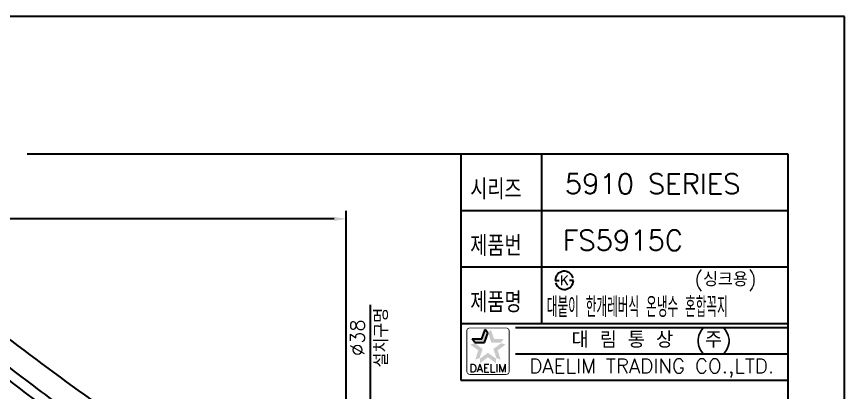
# Model space of a CAD drawing. Extents: x 15921 to 16515, y -53332 to -52912.
# Drawn here: x 16310.2 to 16515.2, y -53004.7 to -52911.6 of the extents above; entities that cross this region are included whole.
import ezdxf
from ezdxf.enums import TextEntityAlignment as Align

# ---------------------------------------------------------------- set-up
doc = ezdxf.new("R2010")
doc.units = 0
doc.header["$LTSCALE"] = 7
doc.header["$MEASUREMENT"] = 0
doc.layers.get('0').update_dxf_attribs({"color": 2, "linetype": 'CONTINUOUS'})
doc.layers.add('D', color=2, linetype='CONTINUOUS')
doc.layers.add('DIM', color=2, linetype='CONTINUOUS')
doc.styles.add('GHS', font='ROMANS', dxfattribs={"bigfont": 'GHS'})
doc.styles.add('HAN', font='TXT.shx', dxfattribs={"bigfont": 'GHS.shx'})
doc.styles.add('ROMANS', font='romans')

# ---------------------------------------------------------------- blocks, each defined once
blk = doc.blocks.new('KS')
at = {"layer": 'D'}
for p, q in [((-2.25, 0), (-1.75, 0)), ((-1.75, 0), (-1.25, 0)), ((1.75, 0), (1.25, 0)), ((2.25, 0), (1.75, 0))]:
    blk.add_line(p, q, dxfattribs=at)
for start, end in [(15, 180), (195, 0)]:
    blk.add_arc((0, 0), 2.25, start, end, dxfattribs=at)
at = {"layer": 'D', "style": 'HAN'}
blk.add_text('K', height=2.39, dxfattribs=at).set_placement((0, 0), align=Align.MIDDLE)
blk = doc.blocks.new('BORDER')
for p, q in [((1, 1), (0, 1)), ((1, 0), (1, 1))]:
    blk.add_line(p, q)

msp = doc.modelspace()

# ---------------------------------------------------------------- linework, layer by layer
at = {"color": 4}
for p, q in [((16312.82, -52945.62), (16501.19, -52945.62)), ((16501.19, -52945.62), (16501.19, -53320.62))]:
    msp.add_line(p, q, dxfattribs=at)
at = {"color": 7}
for p, q in [((16420.19, -52945.62), (16420.19, -53001.62)), ((16440.19, -52945.62), (16440.19, -52987.62)), ((16420.19, -52959.62), (16501.19, -52959.62)), ((16420.19, -52973.62), (16501.19, -52973.62)), ((16420.19, -52987.62), (16501.19, -52987.62)), ((16420.19, -53001.62), (16501.19, -53001.62))]:
    msp.add_line(p, q, dxfattribs=at)
at = {"color": 2}
for p, q in [((16425.43, -52991.44), (16426.18, -52989.13)), ((16426.84, -52990.05), (16426.18, -52989.13)), ((16423, -52991.44), (16425.43, -52991.44)), ((16423.67, -52992.35), (16423, -52991.44)), ((16426.09, -52992.35), (16426.84, -52990.05)), ((16423.67, -52992.35), (16426.09, -52992.35))]:
    msp.add_line(p, q, dxfattribs=at)
at = {"color": 2, "linetype": 'Continuous'}
for p, q in [((16433.69, -52988.62), (16501.19, -52988.62)), ((16433.69, -52995.12), (16501.19, -52995.12))]:
    msp.add_line(p, q, dxfattribs=at)
at = {"color": 2, "linetype": 'Continuous', "const_width": 0.2}
for points in [[(16421.66, -52989.49, -0.414214), (16422.41, -52988.74)], [(16421.66, -52999.49), (16421.66, -52989.49, -1)], [(16422.41, -52988.74), (16431.41, -52988.74, -0.414214), (16432.16, -52989.49, 0.043396)], [(16432.16, -52989.49), (16432.16, -52999.49, -0.414214), (16431.41, -53000.24)], [(16431.41, -53000.24), (16422.66, -53000.24, -0.414214), (16421.66, -52999.49, 0.672398)]]:
    msp.add_lwpolyline(points, format="xyb", dxfattribs=at)
at = {"color": 7, "linetype": 'Continuous'}
for points in [[(16307.52, -52990.89), (16331.54, -53008.52), (16360.99, -53026.9), (16391.83, -53042.83)], [(16391.83, -53050.6), (16372.92, -53040.74), (16354.47, -53030.09), (16336.56, -53018.72), (16319.25, -53006.67), (16303.87, -52995.01)], [(16302.44, -52997.21), (16317.78, -53008.83), (16335.3, -53020.79), (16353.54, -53031.9), (16372.41, -53042.08), (16391.83, -53051.28)]]:
    msp.add_spline(points, degree=3, dxfattribs=at)
at = {"color": 2}
for points in [[(16425.43, -52991.44), (16426.09, -52992.35), (16426.18, -52989.13), (16426.84, -52990.05)], [(16427.65, -52989.13), (16426.99, -52990.05), (16428.4, -52991.44), (16427.74, -52992.35)], [(16423, -52991.44), (16423.67, -52992.35), (16425.43, -52991.44), (16426.09, -52992.35)], [(16428.4, -52991.44), (16427.74, -52992.35), (16430.83, -52991.44), (16430.16, -52992.35)], [(16424.51, -52994.27), (16425.58, -52993.92), (16422.54, -52992.85), (16423.62, -52992.5)], [(16431.28, -52992.85), (16430.21, -52992.5), (16429.32, -52994.27), (16428.25, -52993.92)], [(16423.76, -52996.58), (16424.83, -52996.23), (16424.51, -52994.27), (16425.58, -52993.92)], [(16426.91, -52996.02), (16426.91, -52994.89), (16424.95, -52997.45), (16424.95, -52996.31)], [(16428.88, -52997.45), (16428.88, -52996.31), (16426.91, -52996.02), (16426.91, -52994.89)], [(16429.32, -52994.27), (16428.25, -52993.92), (16430.07, -52996.58), (16429, -52996.23)]]:
    msp.add_solid(points, dxfattribs=at)
at = {"layer": 'D'}
for p, q in [((16391.83, -53041.83), (16391.83, -52959.72)), ((16388.83, -52961.72), (15960.47, -52961.72))]:
    msp.add_line(p, q, dxfattribs=at)
msp.add_solid([(16388.83, -52961.22), (16388.83, -52962.22), (16391.83, -52961.72)], dxfattribs=at)
at = {"layer": 'DIM'}
msp.add_line((16397.78, -53083.84), (16397.78, -52983.01), dxfattribs=at)

# ---------------------------------------------------------------- block references
at = {"xscale": 594, "yscale": 420, "zscale": 594}
msp.add_blockref('BORDER', (15921.19, -53331.62), dxfattribs=at)
at = {"layer": 'DIM', "color": 4}
msp.add_blockref('KS', (16445.82, -52976.94), dxfattribs=at)

# ---------------------------------------------------------------- texts
at = {"color": 7, "style": 'GHS'}
for s, p in [('5910 SERIES', (16467.69, -52953.04)), ('FS5915C', (16460.32, -52967.04))]:
    msp.add_text(s, height=5, dxfattribs=at).set_placement(p, align=Align.MIDDLE)
at = {"style": 'GHS'}
msp.add_text('(싱크용)', height=3.5, dxfattribs=at).set_placement((16478.07, -52978.44))
at = {"style": 'GHS', "width": 0.5}
msp.add_text('대붙이 한개레버식 온냉수 혼합꼭지', height=5, dxfattribs=at).set_placement((16441.48, -52986.06))
at = {"color": 7, "linetype": 'Continuous'}
for s, height, style, p in [('대 림 통 상  (주)', 4, 'GHS', (16467.45, -52991.93)), ('DAELIM TRADING CO.,LTD.', 3.6, 'ROMANS', (16467.45, -52998.69))]:
    msp.add_text(s, height=height, dxfattribs=dict(at, style=style)).set_placement(p, align=Align.MIDDLE)
at = {"color": 2, "linetype": 'Continuous', "style": 'ROMANS'}
msp.add_text('DAELIM', height=2, dxfattribs=at).set_placement((16426.91, -52999.69), align=Align.CENTER)
at = {"layer": 'DIM', "style": 'GHS', "width": 0.8}
for s, p in [('시리즈', (16422.53, -52956.89)), ('제품번', (16422.53, -52970.89)), ('제품명', (16422.53, -52984.89))]:
    msp.add_text(s, height=5, dxfattribs=at).set_placement(p)
at = {"layer": 'DIM', "insert": (16397.54, -52991.14), "char_height": 3.5, "attachment_point": 5, "rotation": 90, "style": 'GHS'}
msp.add_mtext('%%c38\\P설치구멍', dxfattribs=at)

doc.saveas('drawing.dxf')
